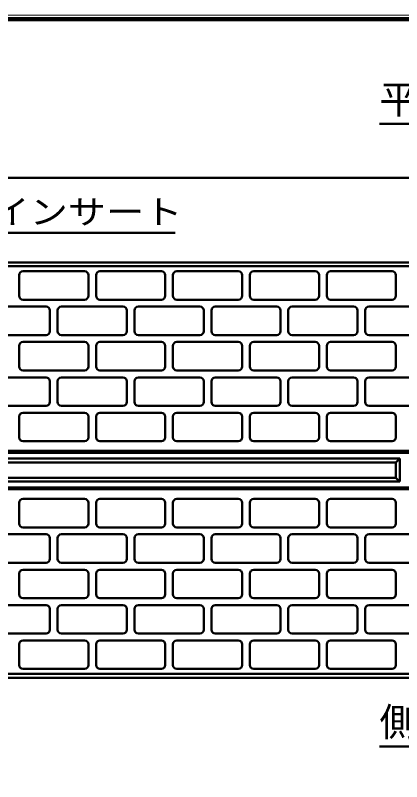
# Model space of a CAD drawing. Units: millimetres, scale not verified. Extents: x 100 to 4105, y 100 to 2870.
# Drawn here: x 2336 to 2838, y 1874 to 2870 of the extents above; entities that cross this region are included whole.
import ezdxf
from ezdxf.enums import TextEntityAlignment as Align

# ---------------------------------------------------------------- set-up
doc = ezdxf.new("R2010")
doc.units = ezdxf.units.MM
doc.header["$LTSCALE"] = 5
doc.layers.add('V-nasSTD', color=7, linetype='Continuous', lineweight=50)
doc.styles.add('ＭＳ ゴシック', font='')
doc.styles.get('ＭＳ ゴシック').set_extended_font_data('MS Gothic')

msp = doc.modelspace()

# ---------------------------------------------------------------- linework, layer by layer
at = {"layer": 'V-nasSTD', "lineweight": 100}
msp.add_line((4100, 2865), (105, 2865), dxfattribs=at)
at = {"layer": 'V-nasSTD'}
for p, q in [((2809.597, 2728.887), (3062.403, 2728.887)), ((1936, 2658.887), (3936, 2658.887)), ((2164, 2587.192), (2544, 2587.192)), ((3936, 2548.887), (1936, 2548.887)), ((1936, 2543.887), (2936, 2543.887)), ((2341, 2505.387), (2341, 2532.387)), ((2346, 2537.387), (2426, 2537.387)), ((2431, 2532.387), (2431, 2505.387)), ((2441, 2505.387), (2441, 2532.387)), ((2446, 2537.387), (2526, 2537.387)), ((2531, 2532.387), (2531, 2505.387)), ((2541, 2505.387), (2541, 2532.387)), ((2546, 2537.387), (2626, 2537.387)), ((2631, 2532.387), (2631, 2505.387)), ((2641, 2505.387), (2641, 2532.387)), ((2646, 2537.387), (2726, 2537.387)), ((2731, 2532.387), (2731, 2505.387)), ((2741, 2505.387), (2741, 2532.387)), ((2746, 2537.387), (2826, 2537.387)), ((2831, 2532.387), (2831, 2505.387)), ((2426, 2500.387), (2346, 2500.387)), ((2526, 2500.387), (2446, 2500.387)), ((2626, 2500.387), (2546, 2500.387)), ((2726, 2500.387), (2646, 2500.387)), ((2826, 2500.387), (2746, 2500.387)), ((2296, 2491.387), (2376, 2491.387)), ((2396, 2491.387), (2476, 2491.387)), ((2496, 2491.387), (2576, 2491.387)), ((2596, 2491.387), (2676, 2491.387)), ((2696, 2491.387), (2776, 2491.387)), ((2796, 2491.387), (2876, 2491.387)), ((2381, 2486.387), (2381, 2459.387)), ((2391, 2459.387), (2391, 2486.387)), ((2481, 2486.387), (2481, 2459.387)), ((2491, 2459.387), (2491, 2486.387)), ((2581, 2486.387), (2581, 2459.387)), ((2591, 2459.387), (2591, 2486.387)), ((2681, 2486.387), (2681, 2459.387)), ((2691, 2459.387), (2691, 2486.387)), ((2781, 2486.387), (2781, 2459.387)), ((2791, 2459.387), (2791, 2486.387)), ((2376, 2454.387), (2296, 2454.387)), ((2476, 2454.387), (2396, 2454.387)), ((2576, 2454.387), (2496, 2454.387)), ((2676, 2454.387), (2596, 2454.387)), ((2776, 2454.387), (2696, 2454.387)), ((2876, 2454.387), (2796, 2454.387)), ((2346, 2445.387), (2426, 2445.387)), ((2446, 2445.387), (2526, 2445.387)), ((2546, 2445.387), (2626, 2445.387)), ((2646, 2445.387), (2726, 2445.387)), ((2746, 2445.387), (2826, 2445.387)), ((2341, 2413.387), (2341, 2440.387)), ((2431, 2440.387), (2431, 2413.387)), ((2441, 2413.387), (2441, 2440.387)), ((2531, 2440.387), (2531, 2413.387)), ((2541, 2413.387), (2541, 2440.387)), ((2631, 2440.387), (2631, 2413.387)), ((2641, 2413.387), (2641, 2440.387)), ((2731, 2440.387), (2731, 2413.387)), ((2741, 2413.387), (2741, 2440.387)), ((2831, 2440.387), (2831, 2413.387)), ((2426, 2408.387), (2346, 2408.387)), ((2526, 2408.387), (2446, 2408.387)), ((2626, 2408.387), (2546, 2408.387)), ((2726, 2408.387), (2646, 2408.387)), ((2826, 2408.387), (2746, 2408.387)), ((2296, 2399.387), (2376, 2399.387)), ((2381, 2394.387), (2381, 2367.387)), ((2391, 2367.387), (2391, 2394.387)), ((2396, 2399.387), (2476, 2399.387)), ((2481, 2394.387), (2481, 2367.387)), ((2491, 2367.387), (2491, 2394.387)), ((2496, 2399.387), (2576, 2399.387)), ((2581, 2394.387), (2581, 2367.387)), ((2591, 2367.387), (2591, 2394.387)), ((2596, 2399.387), (2676, 2399.387)), ((2681, 2394.387), (2681, 2367.387)), ((2691, 2367.387), (2691, 2394.387)), ((2696, 2399.387), (2776, 2399.387)), ((2781, 2394.387), (2781, 2367.387)), ((2791, 2367.387), (2791, 2394.387)), ((2796, 2399.387), (2876, 2399.387)), ((2376, 2362.387), (2296, 2362.387)), ((2476, 2362.387), (2396, 2362.387)), ((2576, 2362.387), (2496, 2362.387)), ((2676, 2362.387), (2596, 2362.387)), ((2776, 2362.387), (2696, 2362.387)), ((2876, 2362.387), (2796, 2362.387)), ((2426, 2353.387), (2346, 2353.387)), ((2526, 2353.387), (2446, 2353.387)), ((2626, 2353.387), (2546, 2353.387)), ((2726, 2353.387), (2646, 2353.387)), ((2826, 2353.387), (2746, 2353.387)), ((2341, 2348.387), (2341, 2321.387)), ((2431, 2321.387), (2431, 2348.387)), ((2441, 2348.387), (2441, 2321.387)), ((2531, 2321.387), (2531, 2348.387)), ((2541, 2348.387), (2541, 2321.387)), ((2631, 2321.387), (2631, 2348.387)), ((2641, 2348.387), (2641, 2321.387)), ((2731, 2321.387), (2731, 2348.387)), ((2741, 2348.387), (2741, 2321.387)), ((2831, 2321.387), (2831, 2348.387)), ((2346, 2316.387), (2426, 2316.387)), ((2446, 2316.387), (2526, 2316.387)), ((2546, 2316.387), (2626, 2316.387)), ((2646, 2316.387), (2726, 2316.387)), ((2746, 2316.387), (2826, 2316.387)), ((3936, 2303.887), (1936, 2303.887)), ((3936, 2301.387), (1936, 2301.387)), ((2836, 2293.887), (2036, 2293.887)), ((2831, 2288.887), (2836, 2293.887)), ((2836, 2293.887), (2836, 2263.887)), ((2831, 2288.887), (2041, 2288.887)), ((2831, 2288.887), (2831, 2268.887)), ((2836, 2263.887), (2036, 2263.887)), ((2831, 2268.887), (2041, 2268.887)), ((2831, 2268.887), (2836, 2263.887)), ((3936, 2256.387), (1936, 2256.387)), ((3936, 2253.887), (1936, 2253.887)), ((2346, 2241.387), (2426, 2241.387)), ((2446, 2241.387), (2526, 2241.387)), ((2546, 2241.387), (2626, 2241.387)), ((2646, 2241.387), (2726, 2241.387)), ((2746, 2241.387), (2826, 2241.387)), ((2341, 2209.387), (2341, 2236.387)), ((2431, 2236.387), (2431, 2209.387)), ((2441, 2209.387), (2441, 2236.387)), ((2531, 2236.387), (2531, 2209.387)), ((2541, 2209.387), (2541, 2236.387)), ((2631, 2236.387), (2631, 2209.387)), ((2641, 2209.387), (2641, 2236.387)), ((2731, 2236.387), (2731, 2209.387)), ((2741, 2209.387), (2741, 2236.387)), ((2831, 2236.387), (2831, 2209.387)), ((2426, 2204.387), (2346, 2204.387)), ((2526, 2204.387), (2446, 2204.387)), ((2626, 2204.387), (2546, 2204.387)), ((2726, 2204.387), (2646, 2204.387)), ((2826, 2204.387), (2746, 2204.387)), ((2376, 2195.387), (2296, 2195.387)), ((2476, 2195.387), (2396, 2195.387)), ((2576, 2195.387), (2496, 2195.387)), ((2676, 2195.387), (2596, 2195.387)), ((2776, 2195.387), (2696, 2195.387)), ((2876, 2195.387), (2796, 2195.387)), ((2381, 2163.387), (2381, 2190.387)), ((2391, 2190.387), (2391, 2163.387)), ((2481, 2163.387), (2481, 2190.387)), ((2491, 2190.387), (2491, 2163.387)), ((2581, 2163.387), (2581, 2190.387)), ((2591, 2190.387), (2591, 2163.387)), ((2681, 2163.387), (2681, 2190.387)), ((2691, 2190.387), (2691, 2163.387)), ((2781, 2163.387), (2781, 2190.387)), ((2791, 2190.387), (2791, 2163.387)), ((2296, 2158.387), (2376, 2158.387)), ((2396, 2158.387), (2476, 2158.387)), ((2496, 2158.387), (2576, 2158.387)), ((2596, 2158.387), (2676, 2158.387)), ((2696, 2158.387), (2776, 2158.387)), ((2796, 2158.387), (2876, 2158.387)), ((2341, 2144.387), (2341, 2117.387)), ((2426, 2149.387), (2346, 2149.387)), ((2431, 2117.387), (2431, 2144.387)), ((2441, 2144.387), (2441, 2117.387)), ((2526, 2149.387), (2446, 2149.387)), ((2531, 2117.387), (2531, 2144.387)), ((2541, 2144.387), (2541, 2117.387)), ((2626, 2149.387), (2546, 2149.387)), ((2631, 2117.387), (2631, 2144.387)), ((2641, 2144.387), (2641, 2117.387)), ((2726, 2149.387), (2646, 2149.387)), ((2731, 2117.387), (2731, 2144.387)), ((2741, 2144.387), (2741, 2117.387)), ((2826, 2149.387), (2746, 2149.387)), ((2831, 2117.387), (2831, 2144.387)), ((2346, 2112.387), (2426, 2112.387)), ((2446, 2112.387), (2526, 2112.387)), ((2546, 2112.387), (2626, 2112.387)), ((2646, 2112.387), (2726, 2112.387)), ((2746, 2112.387), (2826, 2112.387)), ((2376, 2103.387), (2296, 2103.387)), ((2476, 2103.387), (2396, 2103.387)), ((2576, 2103.387), (2496, 2103.387)), ((2676, 2103.387), (2596, 2103.387)), ((2776, 2103.387), (2696, 2103.387)), ((2876, 2103.387), (2796, 2103.387)), ((2381, 2071.387), (2381, 2098.387)), ((2391, 2098.387), (2391, 2071.387)), ((2481, 2071.387), (2481, 2098.387)), ((2491, 2098.387), (2491, 2071.387)), ((2581, 2071.387), (2581, 2098.387)), ((2591, 2098.387), (2591, 2071.387)), ((2681, 2071.387), (2681, 2098.387)), ((2691, 2098.387), (2691, 2071.387)), ((2781, 2071.387), (2781, 2098.387)), ((2791, 2098.387), (2791, 2071.387)), ((2296, 2066.387), (2376, 2066.387)), ((2396, 2066.387), (2476, 2066.387)), ((2496, 2066.387), (2576, 2066.387)), ((2596, 2066.387), (2676, 2066.387)), ((2696, 2066.387), (2776, 2066.387)), ((2796, 2066.387), (2876, 2066.387)), ((2341, 2052.387), (2341, 2025.387)), ((2426, 2057.387), (2346, 2057.387)), ((2431, 2025.387), (2431, 2052.387)), ((2441, 2052.387), (2441, 2025.387)), ((2526, 2057.387), (2446, 2057.387)), ((2531, 2025.387), (2531, 2052.387)), ((2541, 2052.387), (2541, 2025.387)), ((2626, 2057.387), (2546, 2057.387)), ((2631, 2025.387), (2631, 2052.387)), ((2641, 2052.387), (2641, 2025.387)), ((2726, 2057.387), (2646, 2057.387)), ((2731, 2025.387), (2731, 2052.387)), ((2741, 2052.387), (2741, 2025.387)), ((2826, 2057.387), (2746, 2057.387)), ((2831, 2025.387), (2831, 2052.387)), ((1936, 2013.887), (2936, 2013.887)), ((2346, 2020.387), (2426, 2020.387)), ((2446, 2020.387), (2526, 2020.387)), ((2546, 2020.387), (2626, 2020.387)), ((2646, 2020.387), (2726, 2020.387)), ((2746, 2020.387), (2826, 2020.387)), ((1936, 2008.887), (3936, 2008.887)), ((2809.597, 1919.655), (3062.403, 1919.655))]:
    msp.add_line(p, q, dxfattribs=at)
at = {"layer": 'V-nasSTD', "lineweight": 13}
msp.add_lwpolyline([(100, 100), (100, 2870), (4105, 2870), (4105, 100)], close=True, dxfattribs=at)
at = {"layer": 'V-nasSTD'}
for centre, start, end in [((2346, 2532.387), 90, 180), ((2426, 2532.387), 0, 90), ((2446, 2532.387), 90, 180), ((2526, 2532.387), 0, 90), ((2546, 2532.387), 90, 180), ((2626, 2532.387), 0, 90), ((2646, 2532.387), 90, 180), ((2726, 2532.387), 0, 90), ((2746, 2532.387), 90, 180), ((2826, 2532.387), 0, 90), ((2346, 2505.387), 180, 270), ((2426, 2505.387), 270, 0), ((2446, 2505.387), 180, 270), ((2526, 2505.387), 270, 0), ((2546, 2505.387), 180, 270), ((2626, 2505.387), 270, 0), ((2646, 2505.387), 180, 270), ((2726, 2505.387), 270, 0), ((2746, 2505.387), 180, 270), ((2826, 2505.387), 270, 0), ((2376, 2486.387), 0, 90), ((2396, 2486.387), 90, 180), ((2476, 2486.387), 0, 90), ((2496, 2486.387), 90, 180), ((2576, 2486.387), 0, 90), ((2596, 2486.387), 90, 180), ((2676, 2486.387), 0, 90), ((2696, 2486.387), 90, 180), ((2776, 2486.387), 0, 90), ((2796, 2486.387), 90, 180), ((2376, 2459.387), 270, 0), ((2396, 2459.387), 180, 270), ((2476, 2459.387), 270, 0), ((2496, 2459.387), 180, 270), ((2576, 2459.387), 270, 0), ((2596, 2459.387), 180, 270), ((2676, 2459.387), 270, 0), ((2696, 2459.387), 180, 270), ((2776, 2459.387), 270, 0), ((2796, 2459.387), 180, 270), ((2346, 2440.387), 90, 180), ((2426, 2440.387), 0, 90), ((2446, 2440.387), 90, 180), ((2526, 2440.387), 0, 90), ((2546, 2440.387), 90, 180), ((2626, 2440.387), 0, 90), ((2646, 2440.387), 90, 180), ((2726, 2440.387), 0, 90), ((2746, 2440.387), 90, 180), ((2826, 2440.387), 0, 90), ((2346, 2413.387), 180, 270), ((2426, 2413.387), 270, 0), ((2446, 2413.387), 180, 270), ((2526, 2413.387), 270, 0), ((2546, 2413.387), 180, 270), ((2626, 2413.387), 270, 0), ((2646, 2413.387), 180, 270), ((2726, 2413.387), 270, 0), ((2746, 2413.387), 180, 270), ((2826, 2413.387), 270, 0), ((2376, 2394.387), 0, 90), ((2396, 2394.387), 90, 180), ((2476, 2394.387), 0, 90), ((2496, 2394.387), 90, 180), ((2576, 2394.387), 0, 90), ((2596, 2394.387), 90, 180), ((2676, 2394.387), 0, 90), ((2696, 2394.387), 90, 180), ((2776, 2394.387), 0, 90), ((2796, 2394.387), 90, 180), ((2376, 2367.387), 270, 0), ((2396, 2367.387), 180, 270), ((2476, 2367.387), 270, 0), ((2496, 2367.387), 180, 270), ((2576, 2367.387), 270, 0), ((2596, 2367.387), 180, 270), ((2676, 2367.387), 270, 0), ((2696, 2367.387), 180, 270), ((2776, 2367.387), 270, 0), ((2796, 2367.387), 180, 270), ((2346, 2348.387), 90, 180), ((2426, 2348.387), 0, 90), ((2446, 2348.387), 90, 180), ((2526, 2348.387), 0, 90), ((2546, 2348.387), 90, 180), ((2626, 2348.387), 0, 90), ((2646, 2348.387), 90, 180), ((2726, 2348.387), 0, 90), ((2746, 2348.387), 90, 180), ((2826, 2348.387), 0, 90), ((2346, 2321.387), 180, 270), ((2426, 2321.387), 270, 0), ((2446, 2321.387), 180, 270), ((2526, 2321.387), 270, 0), ((2546, 2321.387), 180, 270), ((2626, 2321.387), 270, 0), ((2646, 2321.387), 180, 270), ((2726, 2321.387), 270, 0), ((2746, 2321.387), 180, 270), ((2826, 2321.387), 270, 0), ((2346, 2236.387), 90, 180), ((2426, 2236.387), 0, 90), ((2446, 2236.387), 90, 180), ((2526, 2236.387), 0, 90), ((2546, 2236.387), 90, 180), ((2626, 2236.387), 0, 90), ((2646, 2236.387), 90, 180), ((2726, 2236.387), 0, 90), ((2746, 2236.387), 90, 180), ((2826, 2236.387), 0, 90), ((2346, 2209.387), 180, 270), ((2426, 2209.387), 270, 0), ((2446, 2209.387), 180, 270), ((2526, 2209.387), 270, 0), ((2546, 2209.387), 180, 270), ((2626, 2209.387), 270, 0), ((2646, 2209.387), 180, 270), ((2726, 2209.387), 270, 0), ((2746, 2209.387), 180, 270), ((2826, 2209.387), 270, 0), ((2376, 2190.387), 0, 90), ((2396, 2190.387), 90, 180), ((2476, 2190.387), 0, 90), ((2496, 2190.387), 90, 180), ((2576, 2190.387), 0, 90), ((2596, 2190.387), 90, 180), ((2676, 2190.387), 0, 90), ((2696, 2190.387), 90, 180), ((2776, 2190.387), 0, 90), ((2796, 2190.387), 90, 180), ((2376, 2163.387), 270, 0), ((2396, 2163.387), 180, 270), ((2476, 2163.387), 270, 0), ((2496, 2163.387), 180, 270), ((2576, 2163.387), 270, 0), ((2596, 2163.387), 180, 270), ((2676, 2163.387), 270, 0), ((2696, 2163.387), 180, 270), ((2776, 2163.387), 270, 0), ((2796, 2163.387), 180, 270), ((2346, 2144.387), 90, 180), ((2426, 2144.387), 0, 90), ((2446, 2144.387), 90, 180), ((2526, 2144.387), 0, 90), ((2546, 2144.387), 90, 180), ((2626, 2144.387), 0, 90), ((2646, 2144.387), 90, 180), ((2726, 2144.387), 0, 90), ((2746, 2144.387), 90, 180), ((2826, 2144.387), 0, 90), ((2346, 2117.387), 180, 270), ((2426, 2117.387), 270, 0), ((2446, 2117.387), 180, 270), ((2526, 2117.387), 270, 0), ((2546, 2117.387), 180, 270), ((2626, 2117.387), 270, 0), ((2646, 2117.387), 180, 270), ((2726, 2117.387), 270, 0), ((2746, 2117.387), 180, 270), ((2826, 2117.387), 270, 0), ((2376, 2098.387), 0, 90), ((2396, 2098.387), 90, 180), ((2476, 2098.387), 0, 90), ((2496, 2098.387), 90, 180), ((2576, 2098.387), 0, 90), ((2596, 2098.387), 90, 180), ((2676, 2098.387), 0, 90), ((2696, 2098.387), 90, 180), ((2776, 2098.387), 0, 90), ((2796, 2098.387), 90, 180), ((2376, 2071.387), 270, 0), ((2396, 2071.387), 180, 270), ((2476, 2071.387), 270, 0), ((2496, 2071.387), 180, 270), ((2576, 2071.387), 270, 0), ((2596, 2071.387), 180, 270), ((2676, 2071.387), 270, 0), ((2696, 2071.387), 180, 270), ((2776, 2071.387), 270, 0), ((2796, 2071.387), 180, 270), ((2346, 2052.387), 90, 180), ((2426, 2052.387), 0, 90), ((2446, 2052.387), 90, 180), ((2526, 2052.387), 0, 90), ((2546, 2052.387), 90, 180), ((2626, 2052.387), 0, 90), ((2646, 2052.387), 90, 180), ((2726, 2052.387), 0, 90), ((2746, 2052.387), 90, 180), ((2826, 2052.387), 0, 90), ((2346, 2025.387), 180, 270), ((2426, 2025.387), 270, 0), ((2446, 2025.387), 180, 270), ((2526, 2025.387), 270, 0), ((2546, 2025.387), 180, 270), ((2626, 2025.387), 270, 0), ((2646, 2025.387), 180, 270), ((2726, 2025.387), 270, 0), ((2746, 2025.387), 180, 270), ((2826, 2025.387), 270, 0)]:
    msp.add_arc(centre, 5, start, end, dxfattribs=at)

# ---------------------------------------------------------------- texts
at = {"layer": 'V-nasSTD', "style": 'ＭＳ ゴシック'}
for s, p in [('平\u3000面\u3000図', (2809.597, 2779.287)), ('側\u3000面\u3000図', (2809.597, 1970.055))]:
    msp.add_text(s, height=36.95, dxfattribs=at).set_placement(p, align=Align.TOP_LEFT)
at = {"layer": 'V-nasSTD', "style": 'ＭＳ ゴシック', "width": 1.15}
msp.add_text('4-M12インサート', height=31.67, dxfattribs=at).set_placement((2181.12, 2630.392), align=Align.TOP_LEFT)

doc.saveas('drawing.dxf')
